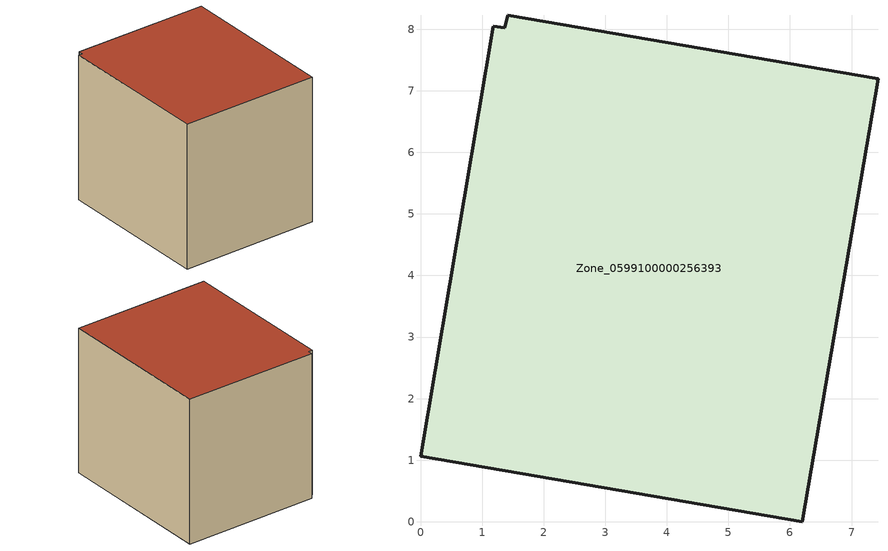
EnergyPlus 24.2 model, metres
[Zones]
Zone_0599100000256393
 floor ground (C_G): 1.36,8.02 1.42,8.23 7.43,7.19 6.2,0 0,1.06 1.18,8.05 z0
 wall outside (C_F): 0,1.06 6.2,0 7.43,7.19 1.42,8.23 1.36,8.02 1.18,8.05 0,1.06 z0:6.62
 roof outside (C_R): 1.42,8.23 1.36,8.02 1.18,8.05 0,1.06 6.2,0 7.43,7.19 z6.62
[BUILDING]
Pand.0599100000256393: North Axis=0; Terrain=City; Loads Convergence Tolerance Value=0.04; Temperature Convergence Tolerance Value=0.4; Solar Distribution=FullExterior; Maximum Number of Warmup Days=25; Minimum Number of Warmup Days=1
[Site:Location]
Rotterdam.The.Hague.AP_ZH_NLD Design_Conditions: Latitude=51.96; Longitude=4.45; Time Zone=1; Elevation=-4.5
[SITE:GROUNDTEMPERATURE:BUILDINGSURFACE]
18, 18, 18, 18, 18, 18, 18, 18, 18, 18, 18, 18
[MATERIAL] Thermal Absorptance=0.9; Solar Absorptance=0.7; Visible Absorptance=0.7
Name | Roughness | Thickness | Conductivity | Density | Specific Heat
G.TC.1946-1964 | MediumSmooth | 0.15 | 1 | 540 | 1210
F.TC.1946-1964 | Rough | 0.3 | 0.857143 | 1920 | 840
R.TC.1946-1964 | MediumRough | 0.2 | 0.235294 | 1500 | 1000
[CONSTRUCTION]
C_G: G.TC.1946-1964
C_F: F.TC.1946-1964
C_R: R.TC.1946-1964
[ZONE]
Zone_0599100000256393: Type=1; Multiplier=1; Ceiling Height=Autocalculate; Volume=Autocalculate; Floor Area=autocalculate; Part of Total Floor Area=Yes
[ZONEINFILTRATION:DESIGNFLOWRATE]
Infil_Zone_0599100000256393: Zone or ZoneList or Space or SpaceList=Zone_0599100000256393; Schedule=AlwaysOn; Design Flow Rate Calculation Method=Flow/Area; Flow Rate per Floor Area=0.003; Constant Term Coefficient=1; Temperature Term Coefficient=0; Velocity Term Coefficient=0; Velocity Squared Term Coefficient=0
[HVACTEMPLATE:ZONE:IDEALLOADSAIRSYSTEM]
Zone_0599100000256393: Maximum Heating Supply Air Temperature=50; Minimum Cooling Supply Air Temperature=13; Maximum Heating Supply Air Humidity Ratio=0.0156; Minimum Cooling Supply Air Humidity Ratio=0.0077; Heating Limit=NoLimit; Cooling Limit=NoLimit; Dehumidification Control Type=ConstantSensibleHeatRatio; Cooling Sensible Heat Ratio=0.7; Dehumidification Setpoint=60; Humidification Control Type=None; Humidification Setpoint=30; Outdoor Air Method=None; Outdoor Air Flow Rate per Person=0.00944; Outdoor Air Flow Rate per Zone Floor Area=0; Outdoor Air Flow Rate per Zone=0; Demand Controlled Ventilation Type=None; Outdoor Air Economizer Type=NoEconomizer; Heat Recovery Type=None; Sensible Heat Recovery Effectiveness=0.7; Latent Heat Recovery Effectiveness=0.65
[ZONECONTROL:THERMOSTAT]
ThermostatControl_Zone_0599100000256393: Zone or ZoneList=Zone_0599100000256393; Control Type Schedule=DualSetpointControlType; Control 1=Thermostat_Zone_0599100000256393; Temperature Difference Between Cutout And Setpoint=0
[THERMOSTATSETPOINT:DUALSETPOINT]
Thermostat_Zone_0599100000256393: Heating Setpoint Temperature Schedule=HeatingSetpoint_Zone_0599100000256393; Cooling Setpoint Temperature Schedule=CoolingSetpoint_Zone_0599100000256393
[SCHEDULE:COMPACT]
HeatingSetpoint_Zone_0599100000256393: Through: 12/31, For: AllDays, Until: 24:00, 21
CoolingSetpoint_Zone_0599100000256393: Through: 12/31, For: AllDays, Until: 24:00, 24
DualSetpointControlType: Through: 12/31, For: AllDays, Until: 24:00, 4
AlwaysOn: Through: 12/31, For: AllDays, Until: 24:00, 1
